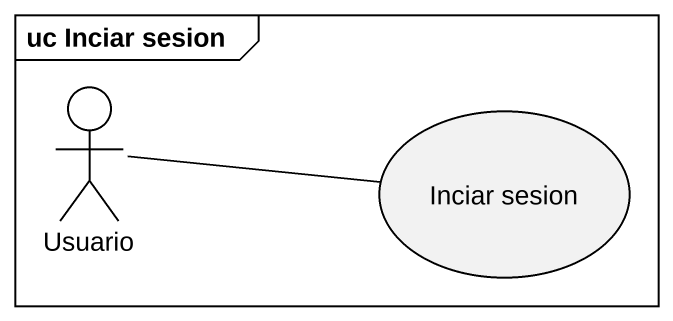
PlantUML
@startuml
mainframe uc Inciar sesion
actor Usuario
usecase "Inciar sesion" as Inciar_sesion
Usuario -right- Inciar_sesion
@enduml
